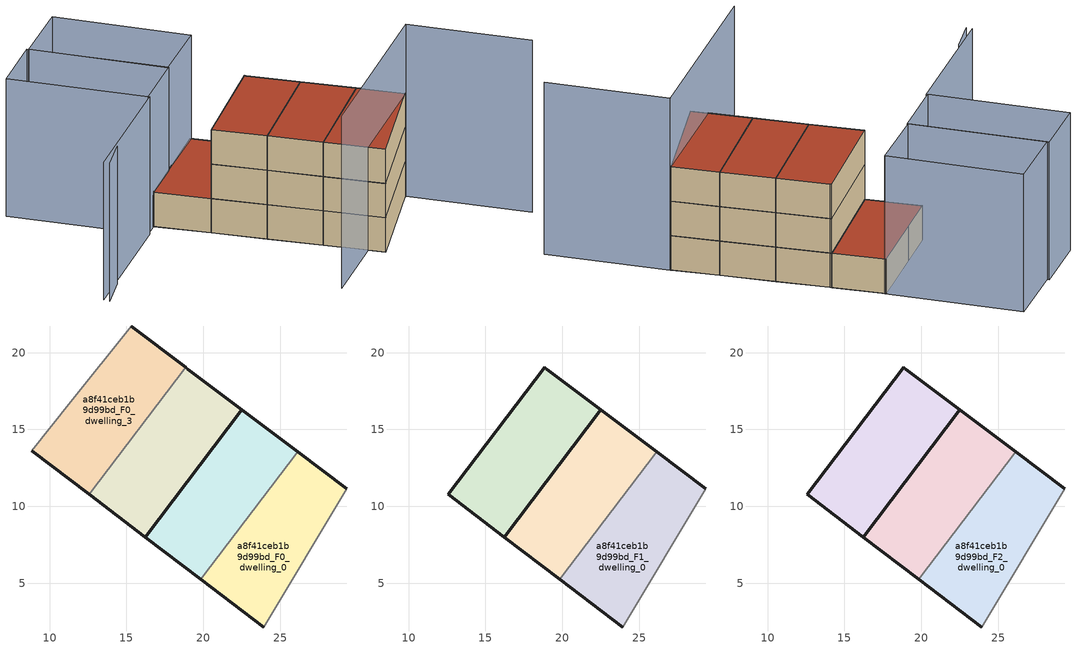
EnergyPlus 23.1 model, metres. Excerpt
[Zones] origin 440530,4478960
a8f41ceb1b9d99bd_F0_dwelling_0
 floor ground (EU_floor_Construction): 23.92,2.15 29.34,11.14 26.15,13.54 19.85,5.25 z0
 wall outside (EU_wall_Construction): 26.15,13.54 29.34,11.14 / 23.92,2.15 19.85,5.25 z0:3
 wall adiabatic (EU_wall_Construction): 29.34,11.14 23.92,2.15 z0:3
 wall to a8f41ceb1b9d99bd_F0_dwelling_1 (EU_wall_Construction): 19.85,5.25 26.15,13.54 z0:3
a8f41ceb1b9d99bd_F0_dwelling_1
 floor ground (EU_floor_Construction): 19.85,5.25 26.15,13.54 22.5,16.29 16.21,8 z0
 wall outside (EU_wall_Construction): 19.85,5.25 16.21,8 22.5,16.29 26.15,13.54 z0:3
a8f41ceb1b9d99bd_F0_dwelling_2
 floor ground (EU_floor_Construction): 16.21,8 22.5,16.29 18.99,18.93 18.85,19.04 12.57,10.77 z0
 wall outside (EU_wall_Construction): 18.85,19.04 18.99,18.93 22.5,16.29 16.21,8 12.57,10.77 z0:3
 wall to a8f41ceb1b9d99bd_F0_dwelling_3 (EU_wall_Construction): 12.57,10.77 18.85,19.04 z0:3
a8f41ceb1b9d99bd_F0_dwelling_3
 floor ground (EU_floor_Construction): 12.57,10.77 18.85,19.04 15.3,21.73 11.38,16.81 8.83,13.62 z0
 wall outside (EU_wall_Construction): 15.3,21.73 18.85,19.04 / 12.57,10.77 8.83,13.62 z0:3
 wall adiabatic (EU_wall_Construction): 8.83,13.62 11.38,16.81 15.3,21.73 z0:3
 roof outside (EU_roof_Construction): 18.85,19.04 12.57,10.77 8.83,13.62 11.38,16.81 15.3,21.73 z3
a8f41ceb1b9d99bd_F1_dwelling_0
 floor to a8f41ceb1b9d99bd_F0_dwelling_0 (EU_floor_Construction): 23.92,2.15 29.34,11.14 26.15,13.54 19.85,5.25 z3
 wall outside (EU_wall_Construction): 26.15,13.54 29.34,11.14 / 23.92,2.15 19.85,5.25 z3:6
 wall adiabatic (EU_wall_Construction): 29.34,11.14 23.92,2.15 z3:6
 wall to a8f41ceb1b9d99bd_F1_dwelling_1 (EU_wall_Construction): 19.85,5.25 26.15,13.54 z3:6
a8f41ceb1b9d99bd_F1_dwelling_1
 floor to a8f41ceb1b9d99bd_F0_dwelling_1 (EU_floor_Construction): 19.85,5.25 26.15,13.54 22.5,16.29 16.21,8 z3
 wall outside (EU_wall_Construction): 19.85,5.25 16.21,8 22.5,16.29 26.15,13.54 z3:6
a8f41ceb1b9d99bd_F1_dwelling_2
 floor to a8f41ceb1b9d99bd_F0_dwelling_2 (EU_floor_Construction): 16.21,8 22.5,16.29 18.99,18.93 18.85,19.04 12.57,10.77 z3
 wall outside (EU_wall_Construction): 12.57,10.77 18.85,19.04 18.99,18.93 22.5,16.29 16.21,8 12.57,10.77 z3:6
a8f41ceb1b9d99bd_F2_dwelling_0
 floor to a8f41ceb1b9d99bd_F1_dwelling_0 (EU_floor_Construction): 23.92,2.15 29.34,11.14 26.15,13.54 19.85,5.25 z6
 wall outside (EU_wall_Construction): 26.15,13.54 29.34,11.14 / 23.92,2.15 19.85,5.25 z6:9
 wall adiabatic (EU_wall_Construction): 29.34,11.14 23.92,2.15 z6:9
 wall to a8f41ceb1b9d99bd_F2_dwelling_1 (EU_wall_Construction): 19.85,5.25 26.15,13.54 z6:9
 roof outside (EU_roof_Construction): 29.34,11.14 23.92,2.15 19.85,5.25 26.15,13.54 z9
a8f41ceb1b9d99bd_F2_dwelling_1
 floor to a8f41ceb1b9d99bd_F1_dwelling_1 (EU_floor_Construction): 19.85,5.25 26.15,13.54 22.5,16.29 16.21,8 z6
 wall outside (EU_wall_Construction): 19.85,5.25 16.21,8 22.5,16.29 26.15,13.54 z6:9
 roof outside (EU_roof_Construction): 26.15,13.54 19.85,5.25 16.21,8 22.5,16.29 z9
a8f41ceb1b9d99bd_F2_dwelling_2
 floor to a8f41ceb1b9d99bd_F1_dwelling_2 (EU_floor_Construction): 16.21,8 22.5,16.29 18.99,18.93 18.85,19.04 12.57,10.77 z6
 wall outside (EU_wall_Construction): 12.57,10.77 18.85,19.04 18.99,18.93 22.5,16.29 16.21,8 12.57,10.77 z6:9
 roof outside (EU_roof_Construction): 22.5,16.29 16.21,8 12.57,10.77 18.85,19.04 18.99,18.93 z9
shading: 18.14,-2.64 29.37,11.18 / 29.37,11.18 37.44,4.62 z0:15; 2.1,4.88 0.35,2.18 / 8.01,12.35 -0.01,2.55 / 7.89,12.45 -1.17,19.86 / -1.17,19.86 2.43,24.26 / 2.43,24.26 11.5,16.85 / 11.5,16.85 7.89,12.45 / 11.38,16.81 2.56,24.16 / 2.56,24.16 6.59,28.99 / 6.59,28.99 15.4,21.65 / 15.4,21.65 11.38,16.81 z0:12
[Building]
EU S2 Campaign: North Axis=0; Terrain=City; Solar Distribution=FullExterior
[Site:Location]
Madrid: Latitude=40.5; Longitude=-3.5; Time Zone=1; Elevation=609
[SizingPeriod:WeatherFileDays]
AnnualSizingPeriod: Begin Month=1; Begin Day of Month=1; End Month=12; End Day of Month=31; Day of Week for Start Day=Monday; Use Weather File Daylight Saving Period=No; Use Weather File Rain and Snow Indicators=No
[MATERIAL]
EU_InternalMass_Material: Roughness=MediumRough; Thickness=0.1; Conductivity=1; Density=1800; Specific Heat=900; Thermal Absorptance=0.9; Solar Absorptance=0.7; Visible Absorptance=0.7
[MATERIAL:NOMASS] Roughness=MediumRough; Thermal Absorptance=0.9; Solar Absorptance=0.7; Visible Absorptance=0.7
Name | Thermal Resistance
EU_wall_NoMass | 1.60022
EU_roof_NoMass | 1.57597
EU_floor_NoMass | 0.470652
[CONSTRUCTION]
EU_wall_Construction: EU_wall_NoMass
EU_roof_Construction: EU_roof_NoMass
EU_floor_Construction: EU_floor_NoMass
EU_InternalMass_Construction: EU_InternalMass_Material
[ZONE] Type=1; Multiplier=1; Ceiling Height=autocalculate; Floor Area=autocalculate; Part of Total Floor Area=Yes
Name | Volume
a8f41ceb1b9d99bd_F0_dwelling_0; a8f41ceb1b9d99bd_F1_dwelling_0; a8f41ceb1b9d99bd_F2_dwelling_0 | 142.576
a8f41ceb1b9d99bd_F0_dwelling_1; a8f41ceb1b9d99bd_F1_dwelling_1; a8f41ceb1b9d99bd_F2_dwelling_1 | 142.551
a8f41ceb1b9d99bd_F0_dwelling_2; a8f41ceb1b9d99bd_F1_dwelling_2; a8f41ceb1b9d99bd_F2_dwelling_2 | 142.568
a8f41ceb1b9d99bd_F0_dwelling_3 | 142.586
[INTERNALMASS] Construction=EU_InternalMass_Construction
Name | Zone or ZoneList | Surface Area
a8f41ceb1b9d99bd_F0_dwelling_0_EU_InternalMass | a8f41ceb1b9d99bd_F0_dwelling_0 | 47.5254
a8f41ceb1b9d99bd_F0_dwelling_1_EU_InternalMass | a8f41ceb1b9d99bd_F0_dwelling_1 | 47.5169
a8f41ceb1b9d99bd_F0_dwelling_2_EU_InternalMass | a8f41ceb1b9d99bd_F0_dwelling_2 | 47.5228
a8f41ceb1b9d99bd_F0_dwelling_3_EU_InternalMass | a8f41ceb1b9d99bd_F0_dwelling_3 | 47.5288
a8f41ceb1b9d99bd_F1_dwelling_0_EU_InternalMass | a8f41ceb1b9d99bd_F1_dwelling_0 | 63.3652
a8f41ceb1b9d99bd_F1_dwelling_1_EU_InternalMass | a8f41ceb1b9d99bd_F1_dwelling_1 | 63.3656
a8f41ceb1b9d99bd_F1_dwelling_2_EU_InternalMass | a8f41ceb1b9d99bd_F1_dwelling_2 | 63.3674
a8f41ceb1b9d99bd_F2_dwelling_0_EU_InternalMass | a8f41ceb1b9d99bd_F2_dwelling_0 | 63.3652
a8f41ceb1b9d99bd_F2_dwelling_1_EU_InternalMass | a8f41ceb1b9d99bd_F2_dwelling_1 | 63.3656
a8f41ceb1b9d99bd_F2_dwelling_2_EU_InternalMass | a8f41ceb1b9d99bd_F2_dwelling_2 | 63.3674
[OTHEREQUIPMENT] Fuel Type=Electricity; Design Level Calculation Method=Watts/Area; Power per Zone Floor Area=1; Fraction Latent=0; Fraction Radiant=0; Fraction Lost=0; Carbon Dioxide Generation Rate=0; EndUse Subcategory=EU_Step8_InternalGains
Name | Zone or ZoneList or Space or SpaceList | Schedule
EU_Step8_InternalGain_a8f41ceb1b9d99bd_F0_dwelling_0_f000 | a8f41ceb1b9d99bd_F0_dwelling_0 | EU_Step8_GainSchedule_a8f41ceb1b9d99bd_F0_dwelling_0_f000
EU_Step8_InternalGain_a8f41ceb1b9d99bd_F0_dwelling_1_f000 | a8f41ceb1b9d99bd_F0_dwelling_1 | EU_Step8_GainSchedule_a8f41ceb1b9d99bd_F0_dwelling_1_f000
EU_Step8_InternalGain_a8f41ceb1b9d99bd_F0_dwelling_2_f000 | a8f41ceb1b9d99bd_F0_dwelling_2 | EU_Step8_GainSchedule_a8f41ceb1b9d99bd_F0_dwelling_2_f000
EU_Step8_InternalGain_a8f41ceb1b9d99bd_F0_dwelling_3_f000 | a8f41ceb1b9d99bd_F0_dwelling_3 | EU_Step8_GainSchedule_a8f41ceb1b9d99bd_F0_dwelling_3_f000
EU_Step8_InternalGain_a8f41ceb1b9d99bd_F1_dwelling_0_f000 | a8f41ceb1b9d99bd_F1_dwelling_0 | EU_Step8_GainSchedule_a8f41ceb1b9d99bd_F1_dwelling_0_f000
EU_Step8_InternalGain_a8f41ceb1b9d99bd_F1_dwelling_1_f000 | a8f41ceb1b9d99bd_F1_dwelling_1 | EU_Step8_GainSchedule_a8f41ceb1b9d99bd_F1_dwelling_1_f000
EU_Step8_InternalGain_a8f41ceb1b9d99bd_F1_dwelling_2_f000 | a8f41ceb1b9d99bd_F1_dwelling_2 | EU_Step8_GainSchedule_a8f41ceb1b9d99bd_F1_dwelling_2_f000
EU_Step8_InternalGain_a8f41ceb1b9d99bd_F2_dwelling_0_f000 | a8f41ceb1b9d99bd_F2_dwelling_0 | EU_Step8_GainSchedule_a8f41ceb1b9d99bd_F2_dwelling_0_f000
EU_Step8_InternalGain_a8f41ceb1b9d99bd_F2_dwelling_1_f000 | a8f41ceb1b9d99bd_F2_dwelling_1 | EU_Step8_GainSchedule_a8f41ceb1b9d99bd_F2_dwelling_1_f000
EU_Step8_InternalGain_a8f41ceb1b9d99bd_F2_dwelling_2_f000 | a8f41ceb1b9d99bd_F2_dwelling_2 | EU_Step8_GainSchedule_a8f41ceb1b9d99bd_F2_dwelling_2_f000
[ZONEVENTILATION:DESIGNFLOWRATE] Schedule=EU_AlwaysOn; Design Flow Rate Calculation Method=AirChanges/Hour; Air Changes per Hour=0.480704; Ventilation Type=Natural; Fan Pressure Rise=0; Fan Total Efficiency=1; Constant Term Coefficient=1; Temperature Term Coefficient=0; Velocity Term Coefficient=0; Velocity Squared Term Coefficient=0; Minimum Indoor Temperature=-100; Maximum Indoor Temperature=100; Delta Temperature=-100; Minimum Outdoor Temperature=-100; Maximum Outdoor Temperature=100; Maximum Wind Speed=40
Name | Zone or ZoneList or Space or SpaceList
EU_ConstantAir_a8f41ceb1b9d99bd_F0_dwelling_0 | a8f41ceb1b9d99bd_F0_dwelling_0
EU_ConstantAir_a8f41ceb1b9d99bd_F0_dwelling_1 | a8f41ceb1b9d99bd_F0_dwelling_1
EU_ConstantAir_a8f41ceb1b9d99bd_F0_dwelling_2 | a8f41ceb1b9d99bd_F0_dwelling_2
EU_ConstantAir_a8f41ceb1b9d99bd_F0_dwelling_3 | a8f41ceb1b9d99bd_F0_dwelling_3
EU_ConstantAir_a8f41ceb1b9d99bd_F1_dwelling_0 | a8f41ceb1b9d99bd_F1_dwelling_0
EU_ConstantAir_a8f41ceb1b9d99bd_F1_dwelling_1 | a8f41ceb1b9d99bd_F1_dwelling_1
EU_ConstantAir_a8f41ceb1b9d99bd_F1_dwelling_2 | a8f41ceb1b9d99bd_F1_dwelling_2
EU_ConstantAir_a8f41ceb1b9d99bd_F2_dwelling_0 | a8f41ceb1b9d99bd_F2_dwelling_0
EU_ConstantAir_a8f41ceb1b9d99bd_F2_dwelling_1 | a8f41ceb1b9d99bd_F2_dwelling_1
EU_ConstantAir_a8f41ceb1b9d99bd_F2_dwelling_2 | a8f41ceb1b9d99bd_F2_dwelling_2
[HVACTEMPLATE:THERMOSTAT] Constant Heating Setpoint=20; Constant Cooling Setpoint=50
EU_HeatOnly_a8f41ceb1b9d99bd_F0_dwelling_0; EU_HeatOnly_a8f41ceb1b9d99bd_F0_dwelling_1; EU_HeatOnly_a8f41ceb1b9d99bd_F0_dwelling_2; EU_HeatOnly_a8f41ceb1b9d99bd_F0_dwelling_3; EU_HeatOnly_a8f41ceb1b9d99bd_F1_dwelling_0; EU_HeatOnly_a8f41ceb1b9d99bd_F1_dwelling_1; EU_HeatOnly_a8f41ceb1b9d99bd_F1_dwelling_2; EU_HeatOnly_a8f41ceb1b9d99bd_F2_dwelling_0; EU_HeatOnly_a8f41ceb1b9d99bd_F2_dwelling_1; EU_HeatOnly_a8f41ceb1b9d99bd_F2_dwelling_2
[HVACTEMPLATE:ZONE:IDEALLOADSAIRSYSTEM] System Availability Schedule=EU_AlwaysOn; Maximum Heating Supply Air Temperature=50; Minimum Cooling Supply Air Temperature=13; Maximum Heating Supply Air Humidity Ratio=0.0156; Minimum Cooling Supply Air Humidity Ratio=0.0077; Heating Limit=NoLimit; Cooling Limit=NoLimit; Heating Availability Schedule=EU_AlwaysOn; Cooling Availability Schedule=EU_CoolingOff; Dehumidification Control Type=ConstantSensibleHeatRatio; Cooling Sensible Heat Ratio=0.7; Dehumidification Setpoint=60; Humidification Control Type=None; Humidification Setpoint=30; Outdoor Air Method=None; Outdoor Air Flow Rate per Person=0.00944; Outdoor Air Flow Rate per Zone Floor Area=0; Outdoor Air Flow Rate per Zone=0; Demand Controlled Ventilation Type=None; Outdoor Air Economizer Type=NoEconomizer; Heat Recovery Type=None; Sensible Heat Recovery Effectiveness=0.7; Latent Heat Recovery Effectiveness=0.65
Name | Template Thermostat
a8f41ceb1b9d99bd_F0_dwelling_0 | EU_HeatOnly_a8f41ceb1b9d99bd_F0_dwelling_0
a8f41ceb1b9d99bd_F0_dwelling_1 | EU_HeatOnly_a8f41ceb1b9d99bd_F0_dwelling_1
a8f41ceb1b9d99bd_F0_dwelling_2 | EU_HeatOnly_a8f41ceb1b9d99bd_F0_dwelling_2
a8f41ceb1b9d99bd_F0_dwelling_3 | EU_HeatOnly_a8f41ceb1b9d99bd_F0_dwelling_3
a8f41ceb1b9d99bd_F1_dwelling_0 | EU_HeatOnly_a8f41ceb1b9d99bd_F1_dwelling_0
a8f41ceb1b9d99bd_F1_dwelling_1 | EU_HeatOnly_a8f41ceb1b9d99bd_F1_dwelling_1
a8f41ceb1b9d99bd_F1_dwelling_2 | EU_HeatOnly_a8f41ceb1b9d99bd_F1_dwelling_2
a8f41ceb1b9d99bd_F2_dwelling_0 | EU_HeatOnly_a8f41ceb1b9d99bd_F2_dwelling_0
a8f41ceb1b9d99bd_F2_dwelling_1 | EU_HeatOnly_a8f41ceb1b9d99bd_F2_dwelling_1
a8f41ceb1b9d99bd_F2_dwelling_2 | EU_HeatOnly_a8f41ceb1b9d99bd_F2_dwelling_2
[SIZING:ZONE] Zone Cooling Design Supply Air Temperature Input Method=SupplyAirTemperature; Zone Cooling Design Supply Air Temperature=13; Zone Heating Design Supply Air Temperature Input Method=SupplyAirTemperature; Zone Heating Design Supply Air Temperature=50; Zone Cooling Design Supply Air Humidity Ratio=0.008; Zone Heating Design Supply Air Humidity Ratio=0.008; Cooling Design Air Flow Method=DesignDay; Cooling Design Air Flow Rate=0; Cooling Minimum Air Flow per Zone Floor Area=0.000762; Cooling Minimum Air Flow=0; Cooling Minimum Air Flow Fraction=0.2; Heating Design Air Flow Method=DesignDay; Heating Design Air Flow Rate=0; Heating Maximum Air Flow per Zone Floor Area=0.002032; Heating Maximum Air Flow=0.141576; Heating Maximum Air Flow Fraction=0.3; Account for Dedicated Outdoor Air System=No; Dedicated Outdoor Air System Control Strategy=NeutralSupplyAir; Dedicated Outdoor Air Low Setpoint Temperature for Design=autosize; Dedicated Outdoor Air High Setpoint Temperature for Design=autosize; Zone Load Sizing Method=Sensible Load Only No Latent Load; Zone Latent Cooling Design Supply Air Humidity Ratio Input Method=HumidityRatioDifference; Zone Cooling Design Supply Air Humidity Ratio Difference=0.005; Zone Latent Heating Design Supply Air Humidity Ratio Input Method=HumidityRatioDifference; Zone Humidification Design Supply Air Humidity Ratio Difference=0.005
a8f41ceb1b9d99bd_F0_dwelling_0; a8f41ceb1b9d99bd_F0_dwelling_1; a8f41ceb1b9d99bd_F0_dwelling_2; a8f41ceb1b9d99bd_F0_dwelling_3; a8f41ceb1b9d99bd_F1_dwelling_0; a8f41ceb1b9d99bd_F1_dwelling_1; a8f41ceb1b9d99bd_F1_dwelling_2; a8f41ceb1b9d99bd_F2_dwelling_0; a8f41ceb1b9d99bd_F2_dwelling_1; a8f41ceb1b9d99bd_F2_dwelling_2
[SCHEDULE:CONSTANT]
Name | Hourly Value
EU_AlwaysOn | 1
EU_CoolingOff | 0
[SCHEDULE:FILE] Column Number=1; Rows to Skip at Top=0; Number of Hours of Data=8760; Column Separator=Comma; Interpolate to Timestep=No; Minutes per Item=60; Adjust Schedule for Daylight Savings=Yes
Name | File
EU_Step8_GainSchedule_a8f41ceb1b9d99bd_F0_dwelling_0_f000 | ../../schedules/a8f41ceb1b9d99bd/a8f41ceb1b9d99bd_F0_dwelling_0_f000_gain.csv
EU_Step8_GainSchedule_a8f41ceb1b9d99bd_F0_dwelling_1_f000 | ../../schedules/a8f41ceb1b9d99bd/a8f41ceb1b9d99bd_F0_dwelling_1_f000_gain.csv
EU_Step8_GainSchedule_a8f41ceb1b9d99bd_F0_dwelling_2_f000 | ../../schedules/a8f41ceb1b9d99bd/a8f41ceb1b9d99bd_F0_dwelling_2_f000_gain.csv
EU_Step8_GainSchedule_a8f41ceb1b9d99bd_F0_dwelling_3_f000 | ../../schedules/a8f41ceb1b9d99bd/a8f41ceb1b9d99bd_F0_dwelling_3_f000_gain.csv
EU_Step8_GainSchedule_a8f41ceb1b9d99bd_F1_dwelling_0_f000 | ../../schedules/a8f41ceb1b9d99bd/a8f41ceb1b9d99bd_F1_dwelling_0_f000_gain.csv
EU_Step8_GainSchedule_a8f41ceb1b9d99bd_F1_dwelling_1_f000 | ../../schedules/a8f41ceb1b9d99bd/a8f41ceb1b9d99bd_F1_dwelling_1_f000_gain.csv
EU_Step8_GainSchedule_a8f41ceb1b9d99bd_F1_dwelling_2_f000 | ../../schedules/a8f41ceb1b9d99bd/a8f41ceb1b9d99bd_F1_dwelling_2_f000_gain.csv
EU_Step8_GainSchedule_a8f41ceb1b9d99bd_F2_dwelling_0_f000 | ../../schedules/a8f41ceb1b9d99bd/a8f41ceb1b9d99bd_F2_dwelling_0_f000_gain.csv
EU_Step8_GainSchedule_a8f41ceb1b9d99bd_F2_dwelling_1_f000 | ../../schedules/a8f41ceb1b9d99bd/a8f41ceb1b9d99bd_F2_dwelling_1_f000_gain.csv
EU_Step8_GainSchedule_a8f41ceb1b9d99bd_F2_dwelling_2_f000 | ../../schedules/a8f41ceb1b9d99bd/a8f41ceb1b9d99bd_F2_dwelling_2_f000_gain.csv
